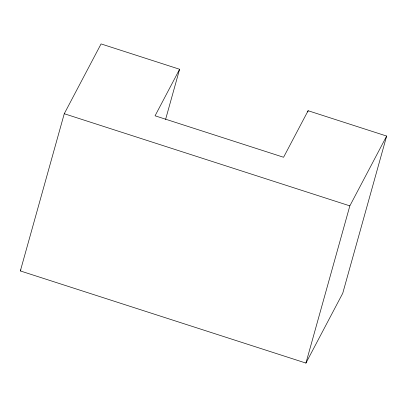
<?xml version="1.0" encoding="UTF-8"?>
<svg xmlns="http://www.w3.org/2000/svg" width="407" height="407" viewBox="0 0 407 407"><rect width="100%" height="100%" fill="white"/><g stroke="black" fill="none" stroke-linecap="round" stroke-linejoin="round"><path stroke-width="0.61" d="M179.604 69.261L155.067 115.802L283.577 157.265L308.114 110.724L386.65 136.06L342.74 293.269L305.932 363.08L20.35 270.94L64.26 113.731L101.068 43.92L179.604 69.261L165.593 119.419M307.773 111.945L308.114 110.724M305.932 363.08L349.842 205.871L386.65 136.06M20.35 270.94L20.94 269.821M64.26 113.731L349.842 205.871"/></g></svg>
